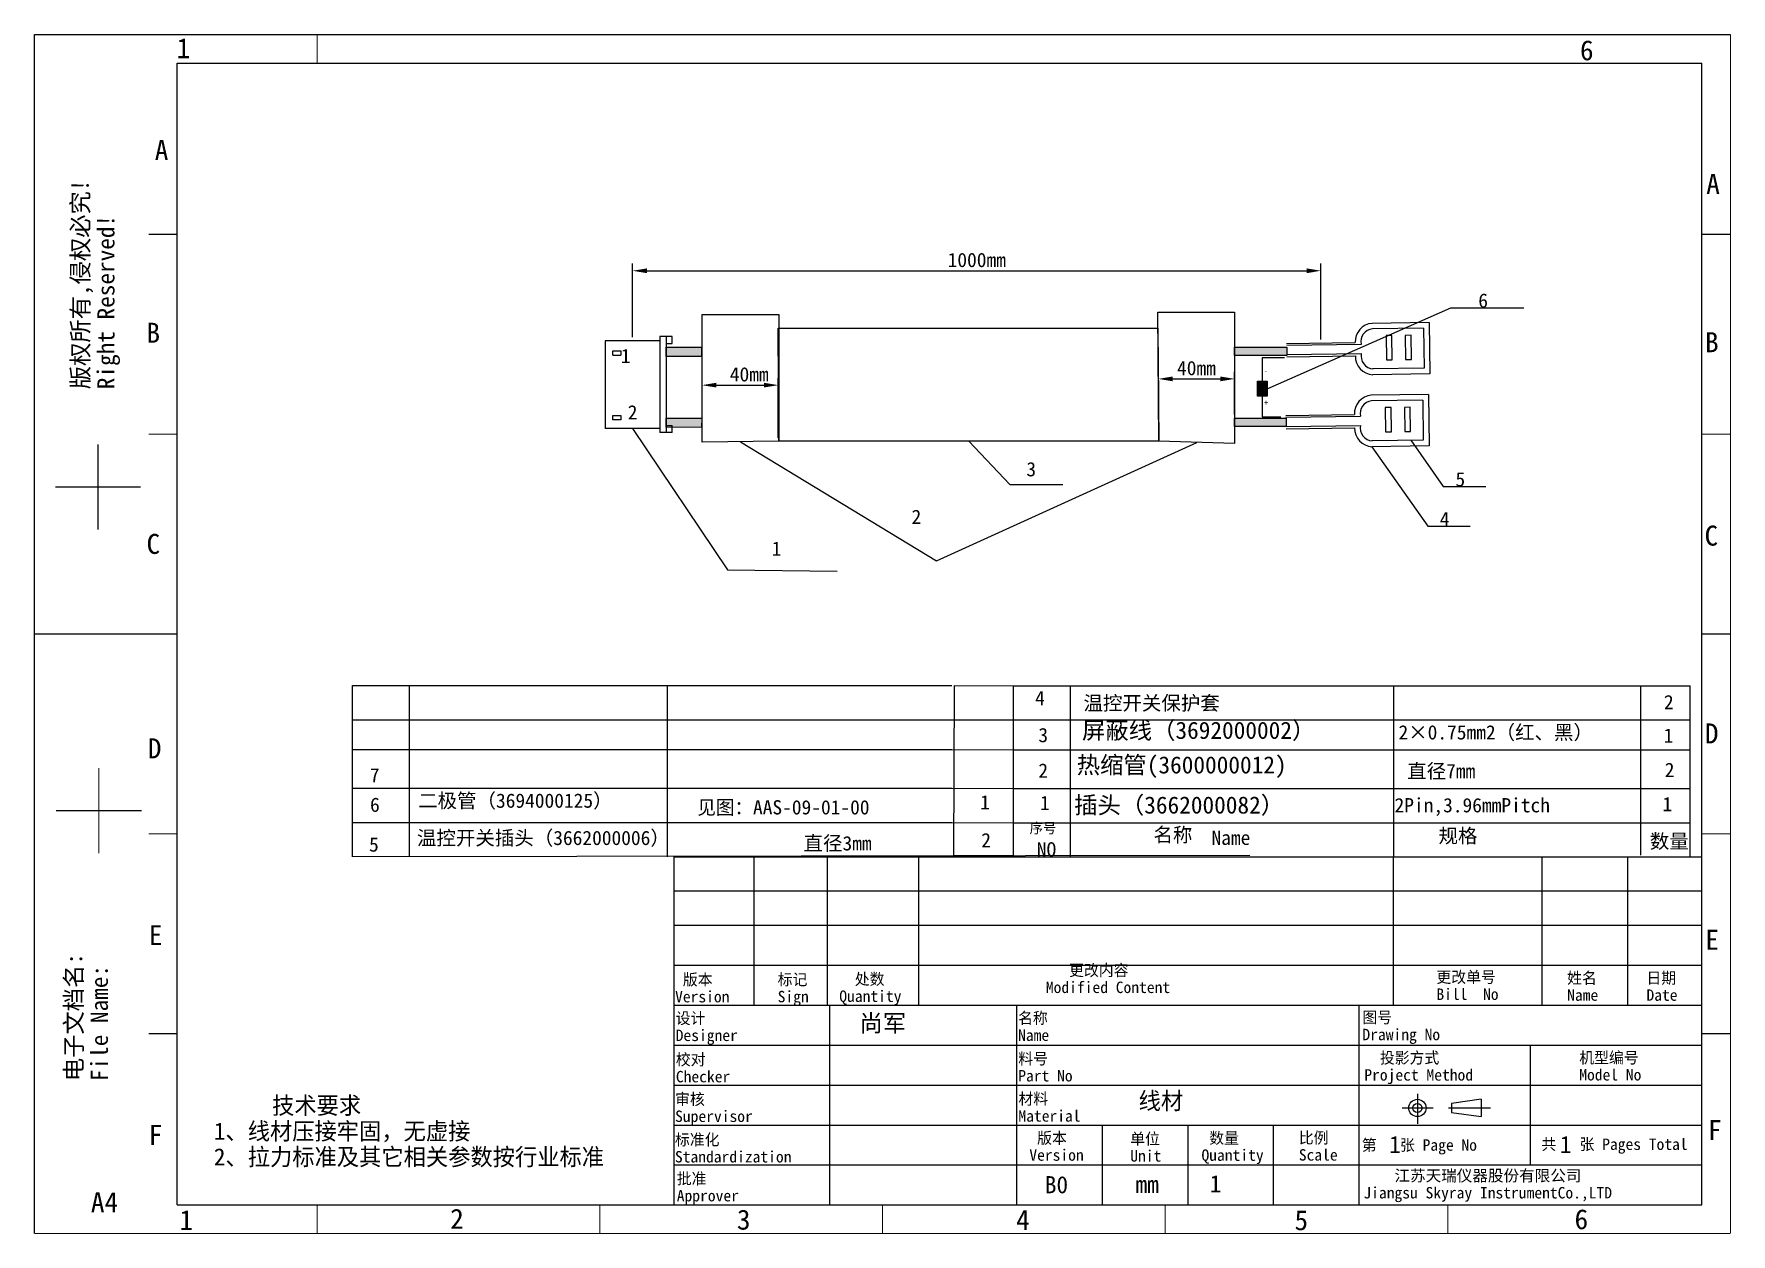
# Model space of a CAD drawing. Header units: millimetres. Extents: x 119 to 416, y 42 to 252.
import ezdxf

# ---------------------------------------------------------------- set-up
doc = ezdxf.new("R2010")
doc.units = ezdxf.units.MM
doc.styles.add('TEXTSTYLE_2', font='simfang_0.ttf')
doc.dimstyles.new('ISO-25', dxfattribs={"dimtxt": 2.5, "dimasz": 2.5, "dimexe": 1.25, "dimexo": 0.625, "dimtad": 1, "dimdsep": 46, "dimtxsty": 'Standard', "dimcen": 2.5, "dimadec": 0, "dimazin": 0, "dimtfac": 1, "dimtmove": 0, "dimatfit": 3, "dimfxl": 1, "dimarcsym": 0})

# ---------------------------------------------------------------- blocks, each defined once
blk = doc.blocks.new('*D10')
at = {"color": 0, "lineweight": -2}
for p, q in [((235.94, 181.19), (235.94, 191.78)), ((238.44, 190.53), (246.79, 190.53)), ((249.29, 181.32), (249.29, 191.78))]:
    blk.add_line(p, q, dxfattribs=at)
at = {"color": 0}
for points in [[(238.44, 190.95), (238.44, 190.12), (235.94, 190.53)], [(246.79, 190.95), (246.79, 190.12), (249.29, 190.53)]]:
    blk.add_solid(points, dxfattribs=at)
at = {"layer": 'Defpoints', "color": 0}
for p in [(249.29, 190.53), (235.94, 180.56), (249.29, 180.7)]:
    blk.add_point(p, dxfattribs=at)
at = {"color": 0, "insert": (244.21, 192.41), "char_height": 2.5, "attachment_point": 5}
blk.add_mtext('40mm', dxfattribs=at)
blk = doc.blocks.new('*D11')
at = {"color": 0, "lineweight": -2}
for p, q in [((315.85, 191.37), (315.85, 190.38)), ((318.35, 191.63), (326.69, 191.63)), ((329.19, 185.39), (329.19, 192.88))]:
    blk.add_line(p, q, dxfattribs=at)
at = {"color": 0}
for points in [[(318.35, 192.05), (318.35, 191.21), (315.85, 191.63)], [(326.69, 192.05), (326.69, 191.21), (329.19, 191.63)]]:
    blk.add_solid(points, dxfattribs=at)
at = {"layer": 'Defpoints', "color": 0}
for p in [(315.85, 191.99), (329.19, 191.63), (329.19, 184.76)]:
    blk.add_point(p, dxfattribs=at)
at = {"color": 0, "insert": (322.52, 193.5), "char_height": 2.5, "attachment_point": 5}
blk.add_mtext('40mm', dxfattribs=at)
blk = doc.blocks.new('*D21')
at = {"color": 0, "lineweight": -2}
for p, q in [((223.78, 198.92), (223.78, 211.82)), ((344.32, 198.53), (344.32, 211.82)), ((226.28, 210.57), (341.82, 210.57))]:
    blk.add_line(p, q, dxfattribs=at)
at = {"color": 0}
for points in [[(226.28, 210.98), (226.28, 210.15), (223.78, 210.57)], [(341.82, 210.98), (341.82, 210.15), (344.32, 210.57)]]:
    blk.add_solid(points, dxfattribs=at)
at = {"layer": 'Defpoints', "color": 0}
for p in [(344.32, 210.57), (223.78, 198.29), (344.32, 197.9)]:
    blk.add_point(p, dxfattribs=at)
at = {"color": 0, "insert": (284.05, 212.44), "char_height": 2.5, "attachment_point": 5}
blk.add_mtext('1000mm', dxfattribs=at)

msp = doc.modelspace()

# ---------------------------------------------------------------- hatches: boundary and pattern name
h = msp.add_hatch(color=256)
h.set_gradient(color1=(228, 7, 11), color2=(254, 230, 231), one_color=1, tint=0.95)
h.paths.add_polyline_path([(229.659, 197.198), (235.861, 197.198), (235.861, 195.545), (229.655, 195.545)])
h = msp.add_hatch(color=256)
h.set_gradient(color1=(228, 7, 11), color2=(254, 230, 231), one_color=1, tint=0.95)
h.paths.add_polyline_path([(329.186, 197.198), (338.367, 197.198), (338.367, 195.742), (329.186, 195.742)])
h = msp.add_hatch(color=256)
h.set_gradient(color1=(237, 237, 237), one_color=1, tint=1)
h.paths.add_polyline_path([(333.185, 191.239), (334.892, 191.239), (334.892, 189.915), (333.185, 189.915)])
h = msp.add_hatch(color=256)
h.set_gradient(color1=(51, 51, 51), one_color=1, tint=1)
h.paths.add_polyline_path([(333.185, 189.915), (334.892, 189.915), (334.892, 188.592), (333.185, 188.592)])
h = msp.add_hatch(color=256)
h.set_gradient(color1=(228, 7, 11), color2=(254, 230, 231), one_color=1, tint=0.95)
h.paths.add_polyline_path([(229.656, 184.763), (235.911, 184.763), (235.85, 183.111), (229.66, 183.166)])
h = msp.add_hatch(color=256)
h.set_gradient(color2=(242, 242, 242), one_color=1, tint=0.95)
h.paths.add_polyline_path([(229.656, 184.763), (235.911, 184.763), (235.85, 183.111), (229.66, 183.166)])
h = msp.add_hatch(color=256)
h.set_gradient(color1=(228, 7, 11), color2=(254, 230, 231), one_color=1, tint=0.95)
h.paths.add_polyline_path([(329.186, 184.763), (338.218, 184.763), (338.218, 183.308), (329.186, 183.308)])
h = msp.add_hatch(color=256)
h.set_gradient(color2=(242, 242, 242), one_color=1, tint=0.95)
h.paths.add_polyline_path([(329.186, 184.763), (338.218, 184.763), (338.218, 183.308), (329.186, 183.308)])

# ---------------------------------------------------------------- linework, layer by layer
at = {"linetype": 'Continuous'}
for p, q in [((119.042, 41.948), (119.042, 251.948)), ((119.042, 251.948), (416.042, 251.948)), ((144.042, 46.948), (144.042, 246.948)), ((144.042, 246.948), (411.042, 246.948)), ((411.042, 46.948), (411.042, 246.948)), ((231.042, 46.948), (231.042, 107.948)), ((231.042, 107.948), (411.042, 107.948)), ((245.053, 81.948), (245.053, 107.948)), ((257.889, 81.948), (257.889, 107.948)), ((273.908, 81.948), (273.908, 107.948)), ((357.042, 81.948), (357.042, 107.948)), ((383.042, 81.948), (383.042, 107.948)), ((398.042, 81.948), (398.042, 107.948)), ((231.042, 101.948), (411.042, 101.948)), ((231.042, 95.948), (411.042, 95.948)), ((231.042, 88.948), (411.042, 88.948)), ((231.042, 81.948), (411.042, 81.948)), ((258.312, 46.948), (258.312, 81.948)), ((291.042, 46.948), (291.042, 81.948)), ((351.042, 46.948), (351.042, 81.948)), ((231.042, 74.948), (411.042, 74.948)), ((381.042, 53.948), (381.042, 74.948)), ((231.042, 67.948), (411.042, 67.948)), ((361.217, 66.438), (361.217, 61.158)), ((372.379, 65.446), (367.204, 64.742)), ((372.379, 65.446), (372.379, 62.424)), ((358.534, 63.935), (363.993, 63.935)), ((366.634, 63.935), (373.988, 63.935)), ((367.204, 64.742), (367.204, 63.128)), ((367.204, 63.128), (372.379, 62.424)), ((231.042, 60.948), (411.042, 60.948)), ((306.042, 46.948), (306.042, 60.948)), ((321.042, 46.948), (321.042, 60.948)), ((336.042, 46.948), (336.042, 60.948)), ((231.042, 53.948), (411.042, 53.948)), ((144.042, 46.948), (411.042, 46.948))]:
    msp.add_line(p, q, dxfattribs=at)
for p, q in [((334.892, 189.915), (367.078, 204.101)), ((367.078, 204.101), (379.873, 204.101)), ((363.272, 201.494), (353.273, 201.36)), ((362.285, 200.521), (353.324, 200.401)), ((362.285, 200.521), (362.379, 193.522)), ((363.272, 201.494), (363.393, 192.495)), ((338.319, 197.823), (350.318, 197.984)), ((338.323, 197.508), (351.404, 197.683)), ((220.315, 195.804), (221.711, 195.804)), ((337.936, 195.3), (334.017, 195.3)), ((334.017, 195.3), (334.017, 191.266)), ((338.345, 195.89), (351.392, 196.065)), ((338.35, 195.494), (350.349, 195.656)), ((362.379, 193.522), (353.379, 193.401)), ((363.393, 192.495), (353.393, 192.361)), ((334.039, 188.592), (334.039, 184.965)), ((363.139, 188.885), (353.14, 188.75)), ((362.152, 187.911), (353.191, 187.791)), ((362.152, 187.911), (362.246, 180.912)), ((363.139, 188.885), (363.26, 179.885)), ((334.039, 184.965), (337.317, 184.965)), ((338.186, 185.213), (350.185, 185.375)), ((338.19, 184.898), (351.271, 185.074)), ((223.783, 182.942), (240.386, 158.193)), ((338.212, 183.281), (351.259, 183.456)), ((338.217, 182.885), (350.216, 183.046)), ((242.65, 180.63), (276.997, 159.75)), ((276.997, 159.75), (322.565, 180.505)), ((282.651, 180.698), (289.829, 173.131)), ((362.246, 180.912), (353.247, 180.791)), ((363.26, 179.885), (353.261, 179.751)), ((353.261, 179.751), (363.044, 165.839)), ((360.047, 180.883), (365.734, 172.795)), ((289.829, 173.131), (299.14, 173.131)), ((365.734, 172.795), (373.227, 172.795)), ((363.044, 165.839), (370.437, 165.839)), ((240.386, 158.193), (259.608, 157.953)), ((280.129, 137.939), (290.483, 137.897)), ((279.704, 131.939), (290.483, 131.897)), ((174.697, 126.693), (279.706, 126.693)), ((279.706, 126.693), (290.483, 126.652)), ((290.476, 126.652), (408.973, 126.652)), ((279.704, 119.939), (290.483, 119.897)), ((279.704, 113.939), (290.483, 113.897)), ((331.897, 108.148), (174.704, 107.939)), ((280.018, 108.148), (290.483, 108.148))]:
    msp.add_line(p, q)
at = {"color": 7, "linetype": 'Continuous'}
for p, q in [((218.991, 198.29), (218.991, 182.942)), ((228.576, 198.29), (218.991, 198.29)), ((220.315, 195.804), (220.315, 196.564)), ((220.315, 196.564), (221.711, 196.564)), ((221.711, 196.564), (221.711, 195.804)), ((228.576, 199.04), (228.576, 182.259)), ((230.736, 199.039), (228.576, 199.04)), ((229.656, 199.04), (229.656, 182.259)), ((229.656, 197.857), (230.736, 197.857)), ((230.736, 197.857), (230.736, 199.039)), ((220.315, 185.224), (221.711, 185.224)), ((220.315, 184.464), (220.315, 185.224)), ((221.711, 184.464), (220.315, 184.464)), ((221.711, 185.224), (221.711, 184.464)), ((228.576, 182.942), (218.991, 182.942)), ((230.736, 182.259), (228.576, 182.259)), ((229.656, 183.442), (230.736, 183.442)), ((230.736, 182.259), (230.736, 183.442))]:
    msp.add_line(p, q, dxfattribs=at)
at = {"linetype": 'Continuous', "lineweight": -3}
for p, q in [((174.704, 137.939), (279.704, 137.939)), ((174.704, 107.939), (174.704, 137.939)), ((184.704, 107.939), (184.704, 137.939)), ((229.901, 107.939), (229.901, 137.939)), ((280.018, 108.148), (280.129, 137.939)), ((290.483, 137.897), (408.973, 137.897)), ((290.483, 107.897), (290.483, 137.897)), ((300.483, 107.897), (300.483, 137.897)), ((357.084, 107.897), (357.084, 137.897)), ((400.359, 108.217), (400.359, 137.897)), ((408.973, 107.897), (408.973, 137.897)), ((411.042, 107.948), (411.042, 137.948)), ((174.704, 131.939), (279.704, 131.939)), ((290.483, 131.897), (408.973, 131.897)), ((174.704, 119.939), (279.704, 119.939)), ((290.483, 119.897), (408.973, 119.897)), ((174.704, 113.939), (279.704, 113.939)), ((290.483, 113.897), (408.973, 113.897))]:
    msp.add_line(p, q, dxfattribs=at)
at = {"linetype": 'Continuous', "lineweight": 0}
msp.add_line((257.592, 108.148), (257.592, 108.148), dxfattribs=at)
at = {"linetype": 'Continuous', "const_width": 0.2}
for points in [[(168.542, 246.948), (168.542, 251.948)], [(416.042, 41.948), (416.042, 251.948)], [(144.042, 216.948), (139.042, 216.948)], [(411.042, 216.948), (416.042, 216.948)], [(144.042, 181.948), (139.042, 181.948)], [(411.042, 181.948), (416.042, 181.948)], [(130.159, 180.172), (130.159, 165.216)], [(122.681, 172.694), (137.637, 172.694)], [(144.042, 146.948), (119.042, 146.948)], [(411.042, 146.948), (416.042, 146.948)], [(130.306, 123.484), (130.306, 108.528)], [(122.828, 116.006), (137.784, 116.006)], [(144.042, 111.948), (139.042, 111.948)], [(411.042, 111.948), (416.042, 111.948)], [(144.042, 76.948), (139.042, 76.948)], [(411.042, 76.948), (416.042, 76.948)], [(168.542, 46.948), (168.542, 41.948)], [(218.042, 46.948), (218.042, 41.948)], [(267.542, 46.948), (267.542, 41.948)], [(317.042, 46.948), (317.042, 41.948)], [(366.542, 46.948), (366.542, 41.948)], [(119.042, 41.948), (416.042, 41.948)]]:
    msp.add_lwpolyline(points, dxfattribs=at)
for points in [[(235.941, 202.898), (249.368, 202.898), (249.359, 180.698), (235.941, 180.561)], [(315.759, 203.289), (329.186, 203.289), (329.186, 180.312), (315.943, 180.698)], [(249.288, 200.522), (315.748, 200.522), (315.943, 180.698), (249.359, 180.698)], [(356.755, 199.216), (355.722, 199.202), (355.779, 194.967), (356.811, 194.981)], [(360.102, 199.261), (359.069, 199.247), (359.126, 195.012), (360.159, 195.026)], [(229.659, 197.198), (235.861, 197.198), (235.861, 195.545), (229.655, 195.545)], [(329.186, 197.198), (338.367, 197.198), (338.367, 195.742), (329.186, 195.742)], [(333.185, 191.239), (334.892, 191.239), (334.892, 188.592), (333.185, 188.592)], [(333.185, 191.239), (334.892, 191.239), (334.892, 189.915), (333.185, 189.915)], [(333.185, 189.915), (334.892, 189.915), (334.892, 188.592), (333.185, 188.592)], [(229.656, 184.763), (235.911, 184.763), (235.85, 183.111), (229.66, 183.166)], [(329.186, 184.763), (338.218, 184.763), (338.218, 183.308), (329.186, 183.308)], [(356.622, 186.607), (355.589, 186.593), (355.646, 182.358), (356.679, 182.372)], [(359.969, 186.652), (358.936, 186.638), (358.993, 182.403), (360.026, 182.417)]]:
    msp.add_lwpolyline(points, close=True)
at = {"linetype": 'Continuous'}
for radius in [1.511, 0.807]:
    msp.add_circle((361.217, 63.935), radius, dxfattribs=at)
for centre, radius, start, end in [((353.542, 198.142), 3.229, 94.79379, 182.81039), ((353.542, 198.183), 2.229, 95.61367, 192.95449), ((353.577, 195.584), 3.229, 178.72863, 266.74523), ((353.576, 195.624), 2.229, 168.58453, 266.74523), ((353.41, 185.533), 3.229, 94.79379, 182.81039), ((353.409, 185.573), 2.229, 95.61367, 192.95449), ((353.444, 182.975), 3.229, 178.72863, 266.74523), ((353.444, 183.015), 2.229, 168.58453, 266.74523)]:
    msp.add_arc(centre, radius, start, end)

# ---------------------------------------------------------------- texts
at = {"linetype": 'Continuous', "char_height": 3.5, "line_spacing_factor": 0.9, "style": 'TEXTSTYLE_2'}
for s, insert, width, attachment_point in [('1', (143.919, 251.293), 2.42804, 1), ('6', (389.685, 250.938), 2.42804, 1), ('A', (142.482, 233.45), 2.42804, 3), ('A', (411.797, 227.536), 2.42804, 1), ('B', (138.647, 201.459), 2.42804, 1), ('B', (411.585, 199.804), 2.42804, 1), ('C', (138.659, 164.482), 2.42804, 1), ('C', (411.506, 165.931), 2.42804, 1), ('D\\P ', (411.565, 131.285), 2.42804, 1), ('D', (138.89, 128.67), 2.42804, 1), ('E', (139.063, 95.949), 2.42804, 1), ('E', (411.635, 95.141), 2.42804, 1), ('F', (139.045, 60.963), 2.42804, 1), ('F', (412.109, 61.809), 2.42804, 1), ('A4', (128.917, 49.177), 4.85609, 1), ('1', (144.434, 46.051), 2.42804, 1), ('2', (191.838, 46.276), 2.42804, 1), ('3', (242.045, 46.127), 2.42804, 1), ('4', (290.946, 46.079), 2.42804, 1), ('5', (339.692, 46.031), 2.42804, 1), ('6', (388.736, 46.198), 2.42804, 1)]:
    msp.add_mtext(s, dxfattribs=dict(at, insert=insert, width=width, attachment_point=attachment_point))
at = {"linetype": 'Continuous', "attachment_point": 1, "rotation": 90, "line_spacing_factor": 0.9, "style": 'TEXTSTYLE_2'}
for s, insert, char_height, width in [('版权所有,侵权必究!\\PRight Reserved!', (125.559, 189.822), 2.99125, 37.26366), ('电子文档名:\\PFile Name:', (124.412, 68.63), 2.9912, 22.77101)]:
    msp.add_mtext(s, dxfattribs=dict(at, insert=insert, char_height=char_height, width=width))
at = {"attachment_point": 1}
for s, insert, char_height, width in [('   \\P  6', (368.475, 210.768), 2.5, 13.46078), ('   \\P   1', (216.624, 201.061), 2.5, 13.46078), ('-', (334.315, 193.545), 1, 1.21657), ('+', (334.35, 187.969), 1, 1.21657), ('   \\P  2', (219.527, 191.188), 2.5, 13.46078), ('   \\P  3', (289.331, 181.228), 2.5, 13.46078), ('   \\P  5', (364.48, 179.462), 2.5, 13.46078), ('   \\P  2', (269.227, 172.891), 2.5, 13.46078), ('   \\P  4', (361.741, 172.506), 2.5, 13.46078), ('   \\P   1', (243.029, 167.314), 2.5, 13.46078), ('{\\fSimSun|b0|i0|c0|p2;4}', (294.267, 136.978), 2.5, 5.40375), ('{\\fSimSun|b0|i0|c134|p2;温控开关保护套}', (302.735, 136.1), 2.5, 40.8876), ('{\\fSimSun|b0|i0|c134|p2;屏蔽线（\\fSimSun|b0|i0|c0|p2;36920000\\fSimSun|b0|i0|c134|p2;02）}', (302.474, 131.583), 3, 52.764), ('{\\fSimSun|b0|i0|c0|p2;2×0.75mm2\\fSimSun|b0|i0|c134|p2;（红、黑）}', (357.908, 130.972), 2.5, 45.00735), ('{\\fSimSun|b0|i0|c0|p2;3}', (294.837, 130.498), 2.5, 4.48889), ('7', (177.761, 123.447), 2.5, 7.83548), ('{\\fSimSun|b0|i0|c0|p2;2}', (294.837, 124.268), 2.5, 4.48889), ('{\\fSimSun|b0|i0|c134|p2;直径\\fSimSun|b0|i0|c0|p2;7mm}', (359.422, 124.191), 2.5, 24.62788), ('{\\fSimSun|b0|i0|c134|p2;二极管（3694000125）}', (186.217, 119.01), 2.5, 40.8876), ('{\\fFangSong_GB2312|b0|i0|c134|p49;插头（3662000082）}', (301.101, 118.496), 3, 51.75895), ('6', (177.799, 118.296), 2.5, 7.83548), ('见图：AAS-09-01-00', (235.115, 117.844), 2.5, 38.99583), ('{\\fSimSun|b0|i0|c134|p2;1}', (284.65, 118.717), 2.5, 5.46605), ('{\\fSimSun|b0|i0|c0|p2;1}', (295.127, 118.615), 2.5, 4.48889), ('2Pin,3.96mmPitch', (357.214, 118.212), 2.5, 38.45404), ('5', (177.629, 111.326), 2.5, 10), ('{\\fSimSun|b0|i0|c134|p2;直径3mm}', (253.716, 111.546), 2.5, 16.4817), ('{\\fSimSun|b0|i0|c134|p2;2}', (284.838, 112.08), 2.5, 5.46605)]:
    msp.add_mtext(s, dxfattribs=dict(at, insert=insert, char_height=char_height, width=width))
at = {"linetype": 'Continuous', "lineweight": -3, "char_height": 2.5, "attachment_point": 1}
for s, insert, width in [('{\\fSimSun|b0|i0|c134|p2;2}', (404.39, 136.263), 3.82703), ('{\\fSimSun|b0|i0|c0|p2;1}', (404.326, 130.397), 3.82703), ('{\\fSimSun|b0|i0|c134|p2;2}', (404.531, 124.397), 3.72973), ('{\\fSimSun|b0|i0|c134|p2;1}', (404.146, 118.397), 3.72973), ('{\\fSimSun|b0|i0|c0|p2;NO}', (294.57, 110.482), 4.04324), ('{\\fSimSun|b0|i0|c0|p2;Name}', (325.155, 112.506), 6.81081)]:
    msp.add_mtext(s, dxfattribs=dict(at, insert=insert, width=width))
at = {"linetype": 'Continuous', "attachment_point": 1, "line_spacing_factor": 0.9}
for s, insert, char_height, width in [('{\\fSimSun|b0|i0|c134|p2;热缩管(3600000012)}', (301.547, 125.524), 3, 44.47994), ('{\\fSimSun|b0|i0|c134|p2;温控开关插头（3662000006）}', (186.013, 112.481), 2.5, 51.36719), ('   更改内容\\PModified Content', (296.149, 89.062), 2, 45.80974), (' 版本\\PVersion', (231.218, 87.428), 2, 9.71218), ('标记\\PSign', (249.184, 87.439), 2, 10.61752), ('  处数\\PQuantity', (259.979, 87.51), 2, 14.09474), ('更改单号\\PBill  No', (364.546, 87.86), 2, 18.15195), ('姓名\\PName', (387.442, 87.708), 2, 5.54982), ('日期\\PDate', (401.328, 87.707), 2, 5.54982), ('设计\\PDesigner', (231.327, 80.655), 2, 11.09963), ('{\\fSimSun|b0|i0|c134|p2;尚军}', (263.493, 80.296), 3, 22.85978), ('名称\\PName', (291.284, 80.685), 2, 5.54982), ('图号\\PDrawing No', (351.587, 80.801), 2, 23.83262), ('校对\\PChecker', (231.356, 73.422), 2, 9.71218), ('料号\\PPart No', (291.317, 73.577), 2, 9.71218), ('  投影方式\\PProject Method', (351.918, 73.725), 2, 29.17821), ('机型编号\\PModel No', (389.558, 73.749), 2, 11.09963), ('     技术要求\\P1、线材压接牢固，无虚接\\P2、拉力标准及其它相关参数按行业标准\\P ', (150.441, 65.872), 3, 72.65314), ('审核\\PSupervisor', (231.224, 66.479), 2, 13.87454), ('材料\\PMaterial', (291.345, 66.537), 2, 11.09963), ('线材', (312.391, 66.689), 3, 8.30258), ('标准化\\PStandardization', (231.193, 59.389), 2, 20.81181), (' 版本\\PVersion', (293.256, 59.689), 2, 9.71218), ('单位\\PUnit', (310.93, 59.545), 2, 5.54982), (' 数量\\PQuantity', (323.405, 59.675), 2, 11.09963), ('比例\\PScale', (340.451, 59.716), 2, 6.93727), ('第   张 Page No', (351.485, 58.445), 2, 28.79031), ('1', (356.256, 59.033), 3, 2.08118), ('共   张 Pages Total', (382.934, 58.583), 2, 26.34686), ('1', (386.168, 59.033), 3, 2.08118), ('批准\\PApprover', (231.517, 52.571), 2, 11.09963), ('B0', (295.964, 51.991), 3, 4.16236), ('mm', (311.848, 52.064), 3, 4.16236), ('1', (324.841, 52.164), 3, 2.08118), ('    {\\fFangSong_GB2312|b0|i0|c134|p49;江苏天瑞仪器股份有限公司}\\PJiangsu Skyray InstrumentCo.,LTD', (351.76, 53.088), 2, 61.46143)]:
    msp.add_mtext(s, dxfattribs=dict(at, insert=insert, char_height=char_height, width=width))
at = {"color": 7, "linetype": 'Continuous', "lineweight": -3, "attachment_point": 1}
for s, insert, char_height, width in [('序号', (293.308, 113.846), 1.8, 9.69265), ('{\\fSimSun|b0|i0|c134|p2;名称}', (314.991, 113.03), 2.5, 11.06526), ('{\\fSimSun|b0|i0|c134|p2;规格}', (364.915, 112.85), 2.5, 12.06), ('{\\fSimSun|b0|i0|c134|p2;数量}', (401.914, 111.893), 2.5, 9.42222)]:
    msp.add_mtext(s, dxfattribs=dict(at, insert=insert, char_height=char_height, width=width))

# ---------------------------------------------------------------- dimensions: what is measured, and where the dimension line sits
dim = msp.add_linear_dim(base=(344.318, 210.566), p1=(223.783, 198.29), p2=(344.318, 197.904), text='1000mm', dimstyle='ISO-25')
dim.commit()
dim.dimension.update_dxf_attribs({"geometry": '*D21', "text_midpoint": (284.051, 212.441)})
for base, p1, p2, picture, middle in [((249.288, 190.533), (235.941, 180.561), (249.288, 180.697), '*D10', (244.206, 190.533)), ((329.186, 191.629), (315.851, 191.994), (329.186, 184.763), '*D11', (322.518, 191.629))]:
    dim = msp.add_linear_dim(base=base, p1=p1, p2=p2, text='40mm', dimstyle='ISO-25')
    dim.commit()
    dim.dimension.update_dxf_attribs({"geometry": picture, "text_midpoint": middle, "dimtype": 160})

doc.saveas('drawing.dxf')
